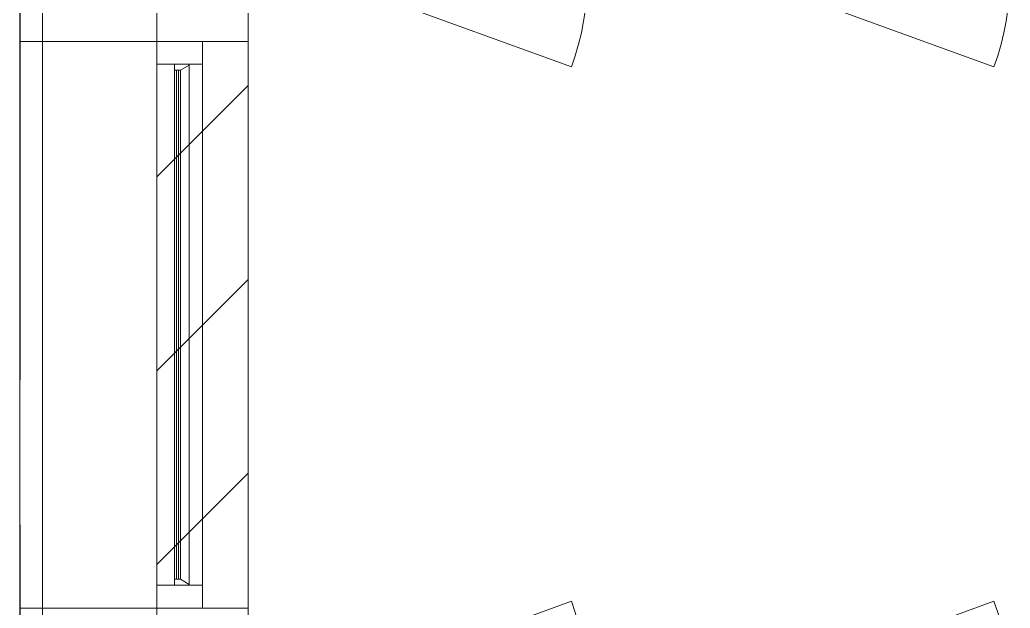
# Model space of a CAD drawing. Header units: millimetres. Extents: x -4000 to 187956, y -58990 to 162485.
# Drawn here: x 0 to 2168, y 17175 to 18463 of the extents above; entities that cross this region are included whole.
import ezdxf

# ---------------------------------------------------------------- set-up
doc = ezdxf.new("R2010")
doc.units = ezdxf.units.MM
doc.linetypes.add('Grid Line', pattern=[2222.5, 1270, -317.5, 317.5, -317.5])
doc.linetypes.add('Grid Line 12_5mm', pattern=[2150, 1250, -300, 300, -300])
for name, color, linetype, lineweight in [('A-DOOR', 31, 'Continuous', 13), ('A-FLOR-LEVL', 51, 'Continuous', 9), ('A-GLAZ', 151, 'Continuous', 13), ('A-WALL', 113, 'Continuous', 13), ('A-WALL-PATT', 111, 'Continuous', 13), ('S-GRID', 1, 'Continuous', 30)]:
    doc.layers.add(name, color=color, linetype=linetype, lineweight=lineweight)

# ---------------------------------------------------------------- blocks, each defined once
blk = doc.blocks.new('WAF - 1240x600-V737-FFS - TANG 1')
at = {"layer": 'A-GLAZ', "color": 161, "lineweight": 15}
for p, q in [((-570, 0), (-620, 0)), ((-620, -100), (-620, 0)), ((570, 0), (-570, 0)), ((-570, 0), (570, 0)), ((-570, -29.3), (-570, 0)), ((-570, 0), (-570, -100)), ((620, 0), (570, 0)), ((570, -29.3), (570, 0)), ((570, -100), (570, 0)), ((620, -100), (620, 0)), ((-570, -61.3), (-570, -29.3)), ((570, -29.3), (-570, -29.3)), ((570, -29.3), (570, -61.3)), ((570, -61.3), (-570, -61.3)), ((-570, -100), (-570, -61.3)), ((570, -100), (570, -61.3)), ((620, -100), (-620, -100))]:
    blk.add_line(p, q, dxfattribs=at)
at = {"layer": 'A-GLAZ', "color": 163, "lineweight": 15}
for p, q in [((-620, 0), (620, 0)), ((-620, -100), (-620, 0)), ((620, 0), (620, -100))]:
    blk.add_line(p, q, dxfattribs=at)
at = {"layer": 'A-GLAZ', "lineweight": 15}
for p, q in [((570, 0), (-570, 0)), ((-570, -61.3), (-570, -29.3)), ((-570, -29.3), (-568, -29.3)), ((-570, -61.3), (-570, -29.3)), ((568, -29.3), (-568, -29.3)), ((-568, -29.3), (-556.8, -48)), ((-568, -29.3), (-556.8, -48)), ((-568, -29.3), (568, -29.3)), ((568, -29.3), (556.8, -48)), ((556.8, -48), (568, -29.3)), ((568, -29.3), (570, -29.3)), ((570, -61.3), (570, -29.3)), ((570, -61.3), (570, -29.3)), ((-556.8, -61.3), (-570, -61.3)), ((-556.8, -48), (556.8, -48)), ((-556.8, -48), (-556.8, -52.5)), ((-556.8, -48), (-556.8, -61.3)), ((556.8, -48), (-556.8, -48)), ((-556.8, -52.5), (556.8, -52.5)), ((-556.8, -52.5), (-556.8, -56.4)), ((556.8, -56.4), (-556.8, -56.4)), ((-556.8, -56.4), (-556.8, -61.3)), ((-556.8, -61.3), (556.8, -61.3)), ((556.8, -61.3), (-556.8, -61.3)), ((556.8, -48), (556.8, -52.5)), ((556.8, -61.3), (556.8, -48)), ((556.8, -56.4), (556.8, -52.5)), ((556.8, -56.4), (556.8, -61.3)), ((570, -61.3), (556.8, -61.3)), ((-570, -100), (-620, -100)), ((-570, -100), (570, -100)), ((-570, -100), (570, -100)), ((620, -100), (570, -100))]:
    blk.add_line(p, q, dxfattribs=at)
at = {"layer": 'A-GLAZ', "color": 255, "lineweight": 15}
for p, q in [((-568, -29.3), (568, -29.3)), ((556.8, -52.5), (-556.8, -52.5)), ((-556.8, -52.5), (-556.8, -56.4)), ((-556.8, -52.5), (-556.8, -56.4)), ((-556.8, -56.4), (556.8, -56.4)), ((556.8, -61.3), (-556.8, -61.3)), ((556.8, -52.5), (556.8, -56.4)), ((556.8, -52.5), (556.8, -56.4)), ((570, -100), (-570, -100))]:
    blk.add_line(p, q, dxfattribs=at)
blk = doc.blocks.new('cua wc - 600 x 2000mm-535089-FFS - TANG 1')
at = {"layer": 'A-DOOR', "color": 5, "lineweight": 15}
for q in [(-100.3, 203), (-100.3, -203)]:
    blk.add_line((457.5, 0), q, dxfattribs=at)
blk.add_arc((457.5, 0), 593.6, 160, 200, dxfattribs=at)
blk = doc.blocks.new('CMF2_NHAXUONG_A_rvt-1-FFS - TANG 1')
at = {"layer": 'A-WALL-PATT', "lineweight": 9}
h = blk.add_hatch(dxfattribs=at)
h.set_pattern_fill('FP_12', color=250, style=0, pattern_type=2)
h.set_pattern_definition([(45, (0, 0), (-212.132, 212.132), [])])
h.paths.add_polyline_path([(499.8, 300), (499.8, 45350), (299.8, 45350), (300, 300)])
at = {"layer": 'A-FLOR-LEVL', "color": 252}
blk.add_line((0, 18415.3), (0, 21090.2), dxfattribs=at)
at = {"layer": 'A-FLOR-LEVL', "color": 253}
blk.add_line((0, 17175.3), (0, 18415.3), dxfattribs=at)
at = {"layer": 'A-WALL', "color": 50, "lineweight": 15}
for p, q in [((0, 45675.1), (0, 0)), ((50, 45675.1), (50, 50)), ((299.8, 300), (299.8, 45350)), ((299.8, 45350), (299.8, 300)), ((499.8, 10400), (499.8, 19749.9))]:
    blk.add_line(p, q, dxfattribs=at)
at = {"layer": 'A-WALL', "color": 35, "lineweight": 15}
for p, q in [((0, 21090.2), (0, 18415.3)), ((499.8, 18415.3), (499.8, 19749.9)), ((0, 18415.3), (0, 17175.3)), ((0, 17175.3), (0, 18415.3)), ((0, 18415.3), (299.8, 18415.3)), ((299.8, 18415.3), (0, 18415.3)), ((499.8, 18415.3), (299.8, 18415.3)), ((399.8, 18415.3), (499.8, 18415.3)), ((499.8, 18415.3), (499.8, 17175.3)), ((499.8, 17175.3), (499.8, 18415.3)), ((299.8, 17175.3), (0, 17175.3)), ((299.8, 17175.3), (0, 17175.3)), ((499.8, 17175.3), (299.8, 17175.3)), ((499.8, 17175.3), (399.8, 17175.3)), ((499.8, 17000), (499.8, 17175.3))]:
    blk.add_line(p, q, dxfattribs=at)
at = {"layer": 'A-WALL', "color": 53, "lineweight": 15}
for p, q in [((0, 18415.3), (0, 17175.3)), ((299.8, 18415.3), (399.8, 18415.3)), ((499.8, 17175.3), (499.8, 18415.3)), ((399.8, 17175.3), (299.8, 17175.3))]:
    blk.add_line(p, q, dxfattribs=at)
at = {"layer": 'S-GRID', "linetype": 'Grid Line 12_5mm', "lineweight": 9}
blk.add_line((0, 161185.2), (0, -16487.4), dxfattribs=at)
at = {"layer": 'A-DOOR', "color": 250, "lineweight": 9, "rotation": 180}
for p in [(1107.3, 18562.4), (2032.3, 18562.4), (1107.3, 16987.5), (2032.3, 16987.5)]:
    blk.add_blockref('cua wc - 600 x 2000mm-535089-FFS - TANG 1', p, dxfattribs=at)
at = {"layer": 'A-GLAZ', "color": 250, "lineweight": 9, "rotation": 270}
blk.add_blockref('WAF - 1240x600-V737-FFS - TANG 1', (399.8, 17795.3), dxfattribs=at)

msp = doc.modelspace()

# ---------------------------------------------------------------- block references
at = {"lineweight": 5}
msp.add_blockref('CMF2_NHAXUONG_A_rvt-1-FFS - TANG 1', (0, 0), dxfattribs=at)

# ---------------------------------------------------------------- next in the draw order: linework, layer by layer
at = {"layer": 'S-GRID', "linetype": 'Grid Line'}
msp.add_line((0, 161185.2), (0, -16487.4), dxfattribs=at)

doc.saveas('drawing.dxf')
